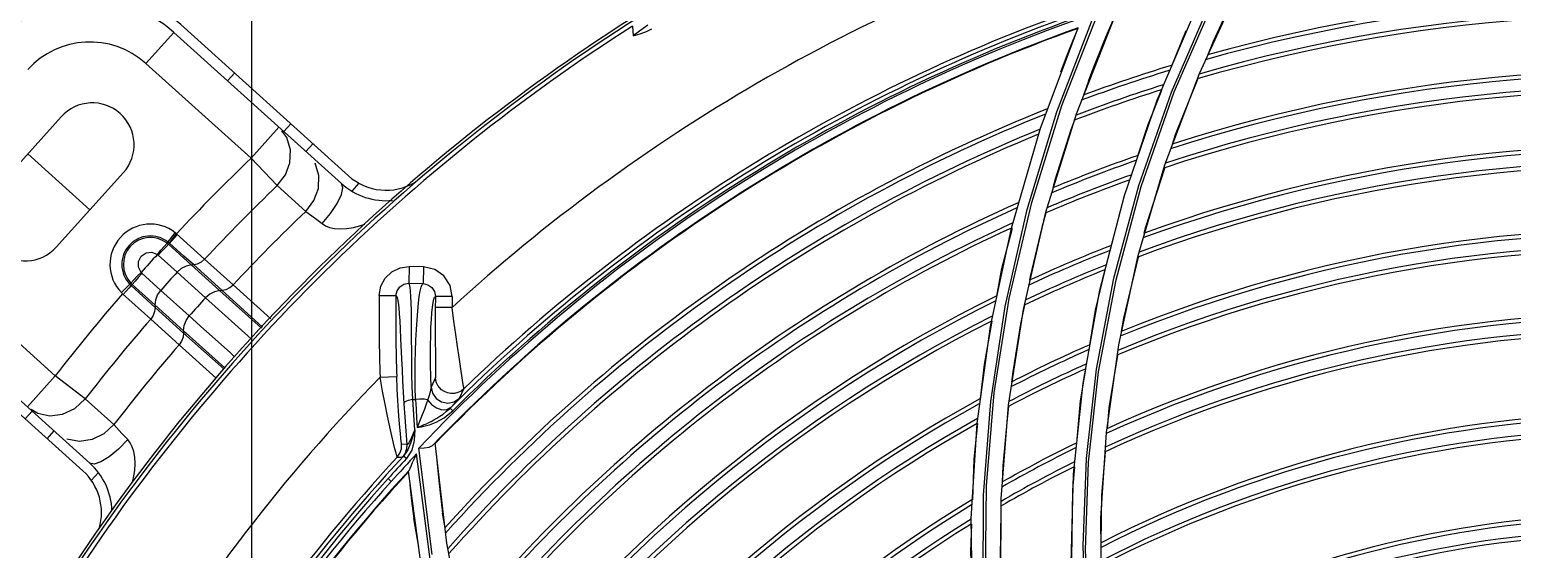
# Model space of a CAD drawing. Header units: metres. Extents: x -367 to 374, y -238 to 224.
# Drawn here: x 351.4604 to 351.6378, y 176.8413 to 176.9034 of the extents above; entities that cross this region are included whole.
import ezdxf
from ezdxf.enums import TextEntityAlignment as Align

# ---------------------------------------------------------------- set-up
doc = ezdxf.new("R2010")
doc.units = ezdxf.units.M
for name, color, linetype in [('ELE-ALIMENTADORES', 160, 'Continuous'), ('LA_BAU_BASES GERAIS_R00$0$ARQ-XREF-ATT', 8, 'Continuous'), ('LA_BAU_BASES GERAIS_R00$0$BASE', 253, 'Continuous'), ('LA_BAU_BASES GERAIS_R00$0$dutos', 31, 'Continuous')]:
    doc.layers.add(name, color=color, linetype=linetype)
doc.styles.add('LA_BAU_BASES GERAIS_R00$0$R60-125-RS', font='romans.shx', dxfattribs={"height": 0.19})
doc.styles.add('LA_BAU_BASES GERAIS_R00$0$R80-100-RS', font='romans.shx', dxfattribs={"height": 0.203})

# ---------------------------------------------------------------- blocks, each defined once
blk = doc.blocks.new('LA_BAU_BASES GERAIS_R00$0$A$C2E3D5B4E')
at = {"layer": 'LA_BAU_BASES GERAIS_R00$0$dutos', "color": 251}
for p, q in [((-15.26306938527796, -0.8957732504447335), (-15.26306938527796, -1.455469513867399)), ((-15.1496429505105, -1.051795015217692), (-15.14457045724157, -1.040824313767814)), ((-15.1529984205049, -1.054032714482389), (-15.14811285315409, -1.042790659452919)), ((-15.15266726348364, -1.05401988399052), (-15.14772358611162, -1.042674989194609)), ((-15.16669559323827, -1.056390769547477), (-15.1621521877446, -1.044610608505252)), ((-15.16611465890492, -1.055645460325366), (-15.16154155138656, -1.043949554594917)), ((-15.16435999441001, -1.056632411521321), (-15.15970461399138, -1.044804224641382)), ((-15.15470259746053, -1.055001133568737), (-15.14978560578265, -1.043518121392196)), ((-15.25148092149311, -1.064045306102969), (-15.27155783053604, -1.045967976004874)), ((-15.21747338765681, -1.046135355908234), (-15.21741187102589, -1.047298840021256)), ((-15.16864882947721, -1.058358391702029), (-15.16416535640474, -1.046348240958366)), ((-15.15294970483865, -1.050899570678382), (-15.15124084552872, -1.046680778383859)), ((-15.27239425084144, -1.046896914856632), (-15.2757399320476, -1.050612670273665)), ((-15.25231732650127, -1.064974258729023), (-15.27239425084144, -1.046896914856632)), ((-15.14864767239806, -1.049608971808709), (-15.14797886185715, -1.047960469468933)), ((-15.26313775474773, -1.061959721682513), (-15.2757399320476, -1.050612670273665)), ((-15.26594727347538, -1.052701799348768), (-15.26511085317406, -1.051772860495191)), ((-15.15376898423392, -1.062735473769578), (-15.1496429505105, -1.051795015217692)), ((-15.16293879567047, -1.052742423330244), (-15.16353864097937, -1.05441517231128)), ((-15.15250132400934, -1.059107556722381), (-15.14981963451373, -1.052497655791456)), ((-15.16972143519752, -1.067247688755458), (-15.16611465890492, -1.055645460325366)), ((-15.15861671960556, -1.066426043379295), (-15.15470259746053, -1.055001133568737)), ((-15.15691219528435, -1.065221211309733), (-15.1529984205049, -1.054032714482389)), ((-15.15662595714502, -1.065324435035734), (-15.15266726348364, -1.05401988399052)), ((-15.28585023984306, -1.056984214951342), (-15.29387987473729, -1.065902027953314)), ((-15.17026427619385, -1.068097493214452), (-15.16669559323827, -1.056390769547477)), ((-15.16802030298186, -1.068397146642099), (-15.16435999441001, -1.056632411521321)), ((-15.26313775475001, -1.061959721679784), (-15.25979207354385, -1.058243966260022)), ((-15.25886092924293, -1.059467684289928), (-15.25946865677588, -1.058668996610038)), ((-15.25837561703474, -1.057837294354329), (-15.2592120373356, -1.058766233208814)), ((-15.17213478552048, -1.070297299260062), (-15.16864882947721, -1.058358391702029)), ((-15.15287291404138, -1.060262290627804), (-15.15250132400934, -1.059107556722381)), ((-15.25657588545937, -1.061139835019901), (-15.25573946515806, -1.060210896166325)), ((-15.28243354645338, -1.06813448386464), (-15.28986505728972, -1.061443121452328)), ((-15.25999977277706, -1.065229012135831), (-15.26313775484186, -1.061959721797109)), ((-15.1569763440898, -1.073579154082552), (-15.15376898423392, -1.062735473769578)), ((-15.28644836390049, -1.072593390365626), (-15.27841872900626, -1.063675577363654)), ((-15.16690370483275, -1.064469334577268), (-15.16719272416958, -1.065508854381449)), ((-15.1560602013501, -1.070166939288981), (-15.15380328491938, -1.063153462892558)), ((-15.25999977565652, -1.065229009133589), (-15.25659197720415, -1.068306023092816)), ((-15.25023523681784, -1.06493356841446), (-15.25109015734279, -1.065883053847472)), ((-15.15988889149958, -1.076295215426114), (-15.15691219528435, -1.065221211309733)), ((-15.15962710640906, -1.076511305868451), (-15.15662595714502, -1.065324435035734)), ((-15.17289490184839, -1.079674099833653), (-15.17026427619385, -1.068097493214452)), ((-15.17240254199942, -1.078719000228091), (-15.16972143519752, -1.067247688755458)), ((-15.16156210419604, -1.077727363099882), (-15.15861671960556, -1.066426043379295)), ((-15.25659198284848, -1.068306018570809), (-15.25544068139743, -1.069168025306396)), ((-15.25544068139743, -1.069168025306396), (-15.25463242368824, -1.069770592308203)), ((-15.17071755726511, -1.080033422864005), (-15.16802030298186, -1.068397146642099)), ((-15.27319030842455, -1.072117362570395), (-15.27220386401723, -1.070862427078907)), ((-15.27290442093454, -1.072117928013256), (-15.27236420841609, -1.071398650542221)), ((-15.27236420841609, -1.071398650542221), (-15.27205493143811, -1.070982628793615)), ((-15.27205493144038, -1.070982628790887), (-15.27220213953888, -1.070863691622151)), ((-15.27205493144038, -1.070982628790887), (-15.26868858605758, -1.074017563457971)), ((-15.17465255346588, -1.082078803668708), (-15.17213478552048, -1.070297299260062)), ((-15.15623985273942, -1.070911671895999), (-15.1560602013501, -1.070166939288981)), ((-15.27339234975034, -1.072622214409137), (-15.2729042084884, -1.072117672757201)), ((-15.27303188504538, -1.07224926747557), (-15.27029584727916, -1.074709905789575)), ((-15.27424621518776, -1.073535337529108), (-15.27197493727499, -1.075568805401133)), ((-15.27029580744284, -1.07470956840433), (-15.27001831119378, -1.074682662832572)), ((-15.27029580744284, -1.07470956840433), (-15.26689237967548, -1.077773973725641)), ((-15.27001831119378, -1.074682662832572), (-15.26661458048875, -1.077747038818131)), ((-15.26868860301329, -1.074017620073107), (-15.26528474903444, -1.077082554682136)), ((-15.24421525616344, -1.07491022426774), (-15.2442600646441, -1.076909883738779)), ((-15.242490038695, -1.074949834497318), (-15.24421497752064, -1.074910230666035)), ((-15.2424899829125, -1.074949835776067), (-15.24253712804693, -1.076949468985447)), ((-15.15929890077314, -1.084267140646887), (-15.1569763440898, -1.073579154082552)), ((-15.15869287568921, -1.081080511592234), (-15.156934057341, -1.073789449830372)), ((-15.29915970048751, -1.076622958199266), (-15.28655752318991, -1.087970009607204)), ((-15.2775063040549, -1.076910763155581), (-15.27865317201167, -1.078021003952642)), ((-15.27394672163837, -1.07775869369442), (-15.27619952104351, -1.075718571985533)), ((-15.27197488345246, -1.075568874714634), (-15.26857156449705, -1.078633002127106)), ((-15.2442600646441, -1.076909883738779), (-15.24253712804693, -1.076949468985447)), ((-15.16990313769156, -1.076080583034752), (-15.16999866316746, -1.07655769139609)), ((-15.16170695293249, -1.08751479630854), (-15.15962710640906, -1.076511305868451)), ((-15.27514594779495, -1.081189189862641), (-15.27851631320482, -1.078158728040478)), ((-15.27735854781804, -1.077054513598057), (-15.27747582517577, -1.077194935399973)), ((-15.27462382238764, -1.079797260587554), (-15.27747582517577, -1.077194935399973)), ((-15.2746253749101, -1.079518396080573), (-15.27735854781804, -1.077054513598057)), ((-15.27054356427561, -1.080823130657052), (-15.27394676393351, -1.077758641175649)), ((-15.26857157591667, -1.078633015412095), (-15.26312283685184, -1.083556636898436)), ((-15.26689237967548, -1.077773973725641), (-15.26661458048875, -1.077747038818131)), ((-15.26187627725585, -1.082297139605259), (-15.26689234922105, -1.077773825602605)), ((-15.26661425226484, -1.077746881666542), (-15.26175878992717, -1.082178432907938)), ((-15.2607493029509, -1.081158468745059), (-15.26528477954162, -1.077082598242384)), ((-15.24779347141384, -1.078354006829329), (-15.24579405044778, -1.078385465716281)), ((-15.23907221072477, -1.078503805271509), (-15.24107167768443, -1.078472433333161)), ((-15.17419594734156, -1.090025516253888), (-15.17240254199942, -1.078719000228091)), ((-15.163577519927, -1.088846939082657), (-15.16156210419604, -1.077727363099882)), ((-15.28242857658643, -1.098415950132846), (-15.30250538168457, -1.080338713626304)), ((-15.27122236840069, -1.082582911386169), (-15.27462574168021, -1.079518445514339)), ((-15.27462574168021, -1.079518445514339), (-15.27462349079178, -1.079797562125066)), ((-15.27122011531083, -1.08286233573898), (-15.27462349079178, -1.079797562125066)), ((-15.23908802934284, -1.079811922139641), (-15.2410876676031, -1.079794952766576)), ((-15.17462332798004, -1.091065630134551), (-15.17289490184839, -1.079674099833653)), ((-15.17248854544823, -1.091484129537719), (-15.17071755726511, -1.080033422864005)), ((-15.28326499878949, -1.099344887275663), (-15.30334180199679, -1.081267652472604)), ((-15.27174189836296, -1.084254055070858), (-15.27514593764499, -1.081189135055581)), ((-15.26779114662259, -1.083291801926578), (-15.26913107872952, -1.082091170327374)), ((-15.17624593018536, -1.093682248956327), (-15.17465255346588, -1.082078803668708)), ((-15.15895406000072, -1.082682947272303), (-15.15869287568921, -1.081080511592234)), ((-15.27122236840069, -1.082582911386169), (-15.27122011531083, -1.08286233573898)), ((-15.27122026251891, -1.082862367341193), (-15.26637022587011, -1.087171047654635)), ((-15.26561457540674, -1.085245943697089), (-15.26779114662259, -1.083291801926578)), ((-15.27174191624545, -1.08425397505988), (-15.2673053637659, -1.088256367601105)), ((-15.26510453703577, -1.085702090671191), (-15.26561457540674, -1.085245943697089)), ((-15.16077514316657, -1.094752129765482), (-15.15929890077314, -1.084267140646887)), ((-15.17197476823731, -1.087522767839516), (-15.17212405323926, -1.088724347847972)), ((-15.28990320439834, -1.091685765022419), (-15.28655752319219, -1.087970009605385)), ((-15.28297813376366, -1.09074906741688), (-15.28655752318991, -1.087970009607204)), ((-15.24769361522885, -1.088150875025065), (-15.24569520825617, -1.088078106869659)), ((-15.24106459343648, -1.08818174327979), (-15.24160091632029, -1.089325989414363)), ((-15.16470479620375, -1.099736965372074), (-15.163577519927, -1.088846939082657)), ((-15.2795617432439, -1.093816548687471), (-15.28297813710333, -1.090749064925774)), ((-15.24378831810645, -1.090805337522113), (-15.24345281337037, -1.090819015790373)), ((-15.23868630089873, -1.091179968027689), (-15.23932473392961, -1.091831572087074)), ((-15.23884218340299, -1.091086404413261), (-15.23820538563768, -1.090667752318666)), ((-15.23820538563768, -1.090667752318666), (-15.23767714520545, -1.089543567237968)), ((-15.28932316819009, -1.092208031971211), (-15.29015958849141, -1.093136970824787)), ((-15.28943988990659, -1.091972000059002), (-15.28864859410669, -1.092460848780036)), ((-15.23932432400852, -1.091831164758048), (-15.23900527784281, -1.092152243175121)), ((-15.17337309474215, -1.102701190511368), (-15.17248854544823, -1.091484129537719)), ((-15.28752343661472, -1.095510572635874), (-15.28668701631159, -1.094581633782298)), ((-15.17695156030823, -1.105039043980184), (-15.17624593018536, -1.093682248956327)), ((-15.2444937785267, -1.09618631578968), (-15.24511979105728, -1.096172847439163)), ((-15.239692576165, -1.108013743116032), (-15.24110721241823, -1.096011984643781)), ((-15.16144498172434, -1.104993759379511), (-15.16077514316657, -1.094752129765482)), ((-15.24564542140888, -1.097692888382596), (-15.24502118778264, -1.097707241836986)), ((-15.24454865268808, -1.097882296858813), (-15.24488008686149, -1.097574093170522)), ((-15.24168826003915, -1.109963972649609), (-15.24331967553462, -1.097311278088171)), ((-15.241480286777, -1.10935572329771), (-15.24307690103842, -1.096651010520588)), ((-15.28139636660308, -1.099541509130802), (-15.28225128712847, -1.100490994565632)), ((-15.24261422483187, -1.11182290804453), (-15.2443124803649, -1.09940009205792)), ((-15.16498651273741, -1.11035728435462), (-15.16470479620375, -1.099736965372074)), ((-15.24673786195581, -1.10027502255133), (-15.24636476475553, -1.100610960778511)), ((-15.17339592041526, -1.103578290496159), (-15.17342767450327, -1.104222870954516)), ((-15.17341216035948, -1.113643473837044), (-15.17337309474215, -1.102701190511368)), ((-15.24307314642238, -1.108465875860645), (-15.24365403993761, -1.105048929851989)), ((-15.23991102748732, -1.106172312319984), (-15.24020683392155, -1.104419535469503)), ((-15.17681012469302, -1.116123726431113), (-15.17695156030823, -1.105039043980184)), ((-15.16134849587979, -1.114958976911737), (-15.16144498172434, -1.104993759379511)), ((-15.23750242366168, -1.119509305459076), (-15.239692576165, -1.108013743116032))]:
    blk.add_line(p, q, dxfattribs=at)
for points in [[(-15.14797876598777, -1.047960513519399), (-15.14654370737981, -1.044850044976272), (-15.14538280513489, -1.042449240168651), (-15.14461507179385, -1.040913993816218)], [(-15.21564510816961, -1.046039539996571), (-15.21621349175712, -1.046442578276299), (-15.21680467599572, -1.046863866982392), (-15.21741187102589, -1.047298840021256)], [(-15.21741187102589, -1.047298840021256), (-15.21658261292305, -1.047056135120954), (-15.21582111572798, -1.046787392734302), (-15.21515597265306, -1.046454315484596)], [(-15.16419843676249, -1.046428807851669), (-15.16479293566454, -1.047879814269152), (-15.16549702922021, -1.049648176244489), (-15.16627396067042, -1.051666595471659)], [(-15.1629387021585, -1.052742460907837), (-15.16227395205806, -1.05101630762573), (-15.16166141027634, -1.049472550569305), (-15.16111425701047, -1.048128709531454), (-15.16064149353997, -1.046992499622945), (-15.16024748181962, -1.046062232121301), (-15.15993143154446, -1.045326540172653)], [(-15.15700523295391, -1.061679388430719), (-15.15579659792866, -1.05792791441371), (-15.15412625368754, -1.053804207233668)], [(-15.16461044336256, -1.057404036810738), (-15.16502580657198, -1.058562332749432), (-15.16690370483275, -1.064469334577268)], [(-15.25999977565652, -1.065229009133589), (-15.25902453985782, -1.06393297074618), (-15.25849348467591, -1.062482178052676), (-15.25842353798907, -1.060942405158755), (-15.25886092924293, -1.059467684289928)], [(-15.25659197720415, -1.068306023092816), (-15.25561460883682, -1.067009990144186), (-15.25508188450112, -1.065558507013236), (-15.25501084573216, -1.064017485686861), (-15.25544795717769, -1.062541347583362)], [(-15.25463242081787, -1.069770594859335), (-15.25362698973686, -1.06855740074451), (-15.25282880475334, -1.067360266518051), (-15.25231591879992, -1.066297614159055), (-15.25213908631849, -1.065474595015701), (-15.25231745648443, -1.064974169021013)], [(-15.25463242368824, -1.069770592308203), (-15.25422868785881, -1.070020823751008), (-15.25372956844103, -1.070218279090739), (-15.25313737572196, -1.070349718131808), (-15.25245941660114, -1.070396380656064), (-15.25170726930628, -1.070354650157867), (-15.25088410911167, -1.07021950353618), (-15.24999343050058, -1.069988329086016), (-15.24953843500407, -1.069831246289766)], [(-15.16802268420133, -1.068493983003179), (-15.168508252013, -1.070240431403079), (-15.16990313769156, -1.076080583034752)], [(-15.27290442419144, -1.072117935843096), (-15.27261908641731, -1.071818023626008), (-15.27229075974492, -1.071465442839951), (-15.2719416263385, -1.071084010403581)], [(-15.17388765743044, -1.078464617085672), (-15.1732761390449, -1.075122667668154), (-15.17203281644561, -1.070323732428449)], [(-15.27629152886811, -1.075621967117229), (-15.27661423519703, -1.074990396516739), (-15.2766053297587, -1.07429069426388), (-15.2762755727872, -1.07367804726772), (-15.27570028199989, -1.073286688728047), (-15.27500515193697, -1.073205498071445), (-15.27434540137028, -1.07346057179501)], [(-15.27434515564755, -1.073460236491599), (-15.27394237683075, -1.072952812444498), (-15.27354843717239, -1.072494744726725), (-15.27319030832086, -1.072117362653159)], [(-15.27424505767522, -1.073536379955556), (-15.27380593080352, -1.0730609762374), (-15.27339234975034, -1.072622214409137)], [(-15.27319042062618, -1.072117515420075), (-15.27313596643944, -1.072161078527358), (-15.27308321739292, -1.072205122582716), (-15.27303231025007, -1.072249783123596)], [(-15.27307777052147, -1.071974195143127), (-15.27301895336586, -1.072021695672163), (-15.27296103887147, -1.072069454444943), (-15.27290439939952, -1.072117900928504)], [(-15.27001831121243, -1.074682247686439), (-15.2711645783279, -1.073663602159002), (-15.27198663805802, -1.072934745044847), (-15.2729042084884, -1.072117672757201)], [(-15.27434512103673, -1.073460262966989), (-15.27430939953501, -1.073483880283391), (-15.27427675343733, -1.073508854558611), (-15.27424621518776, -1.073535337529108)], [(-15.27029584000184, -1.074709577532929), (-15.27091009834521, -1.074849828723643), (-15.27148270824409, -1.075142873620905), (-15.27197488345246, -1.075568874714634)], [(-15.27001807443003, -1.074682634496355), (-15.26953381529029, -1.074574147442661), (-15.26908065195448, -1.074347499065595), (-15.26868860301329, -1.074017620073107)], [(-15.24779347002914, -1.078353899418005), (-15.24760359579204, -1.077271186600854), (-15.24708771548012, -1.07630141513954), (-15.24629660401251, -1.075539192527401), (-15.24530707322083, -1.075059335781305), (-15.24421497752064, -1.074910230666035)], [(-15.23907221383251, -1.078504019672152), (-15.23931936641111, -1.077156441932573), (-15.24004923332359, -1.076022994876155), (-15.24115330266932, -1.075249406603405), (-15.242490038695, -1.074949834497318)], [(-15.27629246441029, -1.075620136161604), (-15.27675172279214, -1.076076823885785), (-15.27716623889546, -1.076516494847681), (-15.27750630336004, -1.076910763868625)], [(-15.2773580618541, -1.077053998872259), (-15.27740892688826, -1.07700682382773), (-15.27745815066783, -1.076958866103894), (-15.27750595372981, -1.07691042315281)], [(-15.27619682244949, -1.075720918251761), (-15.27662726723111, -1.076204190828037), (-15.27702328640135, -1.076658826691244), (-15.2773580618541, -1.077053998872259)], [(-15.27619952104351, -1.075718571985533), (-15.27623328066829, -1.075687063302837), (-15.27626339730341, -1.075655151769467), (-15.27629125763133, -1.075621663712525)], [(-15.24579400746279, -1.078385553149644), (-15.24566920342068, -1.07780974525275), (-15.24533447868998, -1.077328698789358), (-15.24484079590184, -1.077012558302783), (-15.24426006099611, -1.076909724862787)], [(-15.243792571222, -1.090803254277205), (-15.2438438145814, -1.089252700626901), (-15.24387828609406, -1.08777193389659), (-15.24389965134651, -1.086342475911522), (-15.2439125138394, -1.084958745915799), (-15.24392073051376, -1.083629851117337), (-15.24392833366483, -1.082375861117441), (-15.2439384559234, -1.08121834207185), (-15.24395367088482, -1.080174657216673), (-15.24397601488545, -1.079257840200341), (-15.24400724472116, -1.07847701673353), (-15.24404919969857, -1.07783925071152), (-15.24410386615864, -1.077354809791984), (-15.24417339293814, -1.077038399795754), (-15.24426006100293, -1.076909725279336)], [(-15.24345701125321, -1.090816998235539), (-15.24348923477964, -1.089260823098527), (-15.24349742836648, -1.087794567120625), (-15.24348519702198, -1.086386150340047), (-15.243454982392, -1.085021779472015), (-15.24340876048745, -1.08370113526297), (-15.24334825007827, -1.082439227224029), (-15.24327575964571, -1.081264648633521), (-15.24319347151459, -1.080205214339628), (-15.24310286086029, -1.079275755555216), (-15.24300477292763, -1.078485738467577), (-15.24289948391515, -1.077844308035026), (-15.24278685522359, -1.077362987137974), (-15.24266635585673, -1.077057597871033), (-15.24253712408427, -1.076949296327882)], [(-15.24253712408427, -1.076949296327882), (-15.24196680929208, -1.077076382244456), (-15.24149049338666, -1.077409202593742), (-15.24117639122551, -1.077897951920647), (-15.24107167664715, -1.078472428006251)], [(-15.13696014665265, -1.185249433275828), (-15.13928086999977, -1.182517926168373), (-15.14168169786262, -1.179260360440537), (-15.14421460459062, -1.175536930631722), (-15.14685812051721, -1.17127455549479), (-15.14959680543825, -1.166364042815701), (-15.15238528210057, -1.16069981955178), (-15.15516339035366, -1.154137816358968), (-15.1578365250075, -1.146505440214867), (-15.16023244625512, -1.13771962562231), (-15.162063284346, -1.128238526689245), (-15.16318771389342, -1.118436246175122), (-15.16357331888639, -1.108304541218502), (-15.16317927556838, -1.097881633153236), (-15.16196490665743, -1.087198963369417), (-15.15988889149958, -1.076295215426114)], [(-15.16276411514036, -1.08432140571648), (-15.16207273662303, -1.080136360253789), (-15.16090860225995, -1.075336772583512)], [(-15.27851544258965, -1.07815769092548), (-15.27854091719746, -1.078133410190901), (-15.27859671181704, -1.078078281788009), (-15.27865395042545, -1.078019830901837)], [(-15.27747569582243, -1.077194775814576), (-15.27775113509506, -1.077504030906027), (-15.27807494859599, -1.077861265199033), (-15.27842549518709, -1.078242604620471)], [(-15.27747567456572, -1.077194795837102), (-15.27752973766428, -1.077143461991625), (-15.27758317985626, -1.077090768182359), (-15.27763653020384, -1.0770372659278)], [(-15.27462573543107, -1.079518417074439), (-15.27455036766287, -1.078892936225827), (-15.27431880910035, -1.078292784089797), (-15.27394676393351, -1.077758641175649)], [(-15.26689235156255, -1.077773964258711), (-15.26750655213664, -1.077914220689024), (-15.26807923931119, -1.078207194729373), (-15.26857156449705, -1.078633002127106)], [(-15.26661424353824, -1.077747023258496), (-15.2661296223273, -1.077638873824696), (-15.26567657554324, -1.077412448543953), (-15.26528474903444, -1.077082554682136)], [(-15.24579357058064, -1.078385473499736), (-15.24569419555974, -1.078499360193462), (-15.2456073626804, -1.078784332818657), (-15.2455314003314, -1.079228726021654), (-15.24546438268908, -1.079822084112209), (-15.24540421558549, -1.080555186954996), (-15.24534871385049, -1.081419695379452), (-15.24529567320269, -1.082406626737509), (-15.24524301263091, -1.083503389743498)], [(-15.24160070466132, -1.089325984821414), (-15.24163826458243, -1.088033222746787), (-15.24166140225043, -1.086757565715459), (-15.24166949914434, -1.085510106344998), (-15.2416622509345, -1.084310971800448), (-15.24164004128761, -1.083184796391549), (-15.24160400810069, -1.082153655830268), (-15.24155567632624, -1.081232204711966), (-15.24149643584315, -1.080429057114713), (-15.24142756071205, -1.079752013881887), (-15.24135004135132, -1.079208500444736), (-15.24126463152606, -1.078807272754318), (-15.24117177855715, -1.078558249183232), (-15.24107158977768, -1.078472434731964)], [(-15.27462349112739, -1.079797233196302), (-15.27468052198901, -1.080290671642331), (-15.27485857736519, -1.080765017601777), (-15.27514593764499, -1.081189135055581)], [(-15.24108775827244, -1.079794951991687), (-15.24109608405251, -1.081292879830187), (-15.24109584000689, -1.082707358435698), (-15.24108923628773, -1.08399137344685), (-15.24107922444364, -1.085107189212692), (-15.24106002440658, -1.086783102454035)], [(-15.23807170847522, -1.086868463003782), (-15.23824218114305, -1.085759235010926), (-15.23843653836866, -1.084468380275837), (-15.23864783823137, -1.083019487591343), (-15.23886801756544, -1.081452005266954), (-15.23908802950609, -1.079811922633496)], [(-15.17059248066153, -1.079523552475337), (-15.17104345505732, -1.081775974170966), (-15.17197476823731, -1.087522767839516)], [(-15.27122237514459, -1.082582944053399), (-15.27114712537605, -1.081957752927053), (-15.27091570077846, -1.081357584837576), (-15.27054356427561, -1.080823130657052)], [(-15.26913107872952, -1.082091170327374), (-15.26969761445389, -1.081579506332389), (-15.27054355648988, -1.0808231217149)], [(-15.17582873570746, -1.090741857762339), (-15.17538411472196, -1.086642759692666), (-15.17443570210571, -1.081459682515458)], [(-15.27122010948278, -1.082862094902055), (-15.27127695099762, -1.08335563119698), (-15.27145476182659, -1.083829887007312), (-15.27174189836296, -1.084254055070858)], [(-15.27122251259834, -1.082582959164654), (-15.27090615390398, -1.082865769325224), (-15.26626061346496, -1.08704383162393)], [(-15.24524301263091, -1.083503389743498), (-15.24513189219306, -1.085949433132271), (-15.24507049199838, -1.087258939221726), (-15.24500395461837, -1.088598144807008), (-15.24493164893011, -1.089951692824513), (-15.24485283949571, -1.091314044181388)], [(-15.16065617033382, -1.094310846434098), (-15.16043953026519, -1.09179670504426), (-15.15941731161911, -1.085525119972488)], [(-15.24106002440658, -1.086783102454035), (-15.24105458108397, -1.087359490023744), (-15.24105329507211, -1.08777556978356), (-15.24105653043807, -1.08804455159742), (-15.24106423427475, -1.088181734884245)], [(-15.23767695444894, -1.089543770879288), (-15.23769315678601, -1.089375819051099), (-15.23774010941361, -1.089032085719452), (-15.23781839033563, -1.088503814782314), (-15.23807170847522, -1.086868463003782)], [(-15.16431708662412, -1.096047063018602), (-15.1638655803099, -1.090988783550245), (-15.16323659171985, -1.0871813961773)], [(-15.13672467687047, -1.185061275513078), (-15.13846116720788, -1.183081563212625), (-15.14024883935645, -1.180721638905823), (-15.14216853632888, -1.178044233355365), (-15.14419472017789, -1.175015929751396), (-15.14632722312126, -1.171580916897881), (-15.1485545238379, -1.167674663162586), (-15.15085518618389, -1.163224008049554), (-15.15319792780701, -1.158138962275814), (-15.15553906357081, -1.152302139181018), (-15.15781033945495, -1.145573272255831), (-15.15990519724983, -1.137799687093036), (-15.16166246137618, -1.128856953917136), (-15.16284003574583, -1.119025540846167), (-15.16327196152133, -1.108801380762714), (-15.1629079438294, -1.098292221816962), (-15.16170695293249, -1.08751479630854)], [(-15.24564540724305, -1.09769290146204), (-15.2456943238617, -1.097549431682353), (-15.24578242825646, -1.097228586397875), (-15.24591151155573, -1.096726107601796), (-15.24607853764246, -1.096036568718489), (-15.24628322790977, -1.09515624147997), (-15.2465234846577, -1.094079919430158), (-15.24679408813972, -1.092811901324865), (-15.24708750027639, -1.091373121883123), (-15.24739118506568, -1.089802990773649), (-15.24769361521021, -1.088150874561222)], [(-15.24512014529228, -1.096172876134631), (-15.24514198769339, -1.096062491946839), (-15.2451746303891, -1.09581804180533), (-15.24521815092567, -1.095428382625585), (-15.24527199293016, -1.094883614360413), (-15.24533512492644, -1.094174554041899), (-15.24540657195075, -1.093282625869222), (-15.24548342545813, -1.092202689986777), (-15.24556089284761, -1.090949890702802), (-15.24563323368011, -1.089559342987457), (-15.24569513283404, -1.088078104105705)], [(-15.24160063625413, -1.089325978343993), (-15.24164714235576, -1.089708030720146), (-15.24178289631845, -1.09021680349241), (-15.24239663279923, -1.091954569251982)], [(-15.24160091632029, -1.089325989414363), (-15.24142172156053, -1.090067951091157), (-15.24097865068961, -1.090687691786741), (-15.24033679201239, -1.091096609681415), (-15.23958880386817, -1.091236330352046), (-15.23884218340299, -1.091086404413261)], [(-15.23767714520545, -1.089543567237968), (-15.23800889100858, -1.089801918562159), (-15.23838730690704, -1.089984957715103), (-15.23879679322226, -1.090085010378687), (-15.23921534534611, -1.090097280816451), (-15.2396238290944, -1.090023276547697), (-15.24000562646961, -1.089868084868328), (-15.240336629392, -1.089647097708337), (-15.24059535455717, -1.089391665553819), (-15.24078757425059, -1.089120884336523), (-15.24092645094515, -1.088837752745064), (-15.24102106739156, -1.08853357025481), (-15.24106459343648, -1.08818174327979)], [(-15.28864859410669, -1.092460848780036), (-15.28722604319955, -1.092760583503775), (-15.2857002100468, -1.092578582780959), (-15.28422257221064, -1.091893288553081), (-15.28297813710333, -1.090749064925774)], [(-15.24379249668027, -1.090803311745447), (-15.24433743448253, -1.090928235850413), (-15.24471551035322, -1.091107958756481), (-15.24485333908297, -1.091314211013639)], [(-15.24352980487174, -1.094441476576947), (-15.2436240295583, -1.093230629904326), (-15.24371020951548, -1.092018566704326), (-15.24378831810645, -1.090805337522113)], [(-15.24200890215116, -1.090856087435611), (-15.24243670263468, -1.090788932224029), (-15.24293848289426, -1.090774623327604), (-15.24345701125321, -1.090816998235539)], [(-15.24345281337037, -1.090819015790373), (-15.24339439134883, -1.091932668306697), (-15.24332892803432, -1.093045419126327), (-15.24325644329429, -1.094157226659888)], [(-15.24200877230351, -1.090856063218496), (-15.24152660666687, -1.091414040267125), (-15.24092777197029, -1.091823274884234), (-15.24029305901422, -1.092030117151523), (-15.23970727961614, -1.092006928873786), (-15.23924955280063, -1.091755242545048)], [(-15.23820462619869, -1.090667392491639), (-15.23833827423641, -1.090818525720067), (-15.23868630089873, -1.091179968027689)], [(-15.14557757057946, -1.193611505848537), (-15.14853882366879, -1.190181529955851), (-15.15156338403904, -1.186092111126243), (-15.15474583261039, -1.181378685712559), (-15.15805620251376, -1.175925109985371), (-15.16145559426695, -1.169584600748465), (-15.1648711922553, -1.162188375982339), (-15.16819156898146, -1.153523666787521), (-15.17107484673807, -1.143981181890638), (-15.17328472511372, -1.134049412058346), (-15.17478152435842, -1.123764995285171), (-15.17552898333497, -1.113150332687553), (-15.1754889654635, -1.102239485792495), (-15.17462332798004, -1.091065630134551)], [(-15.14538084239757, -1.193382409668345), (-15.14916176717543, -1.188862989167944), (-15.15302924317939, -1.183441326377476), (-15.15703789197323, -1.177078809747115), (-15.16107971548763, -1.169662802503524), (-15.1649399723492, -1.161249634382045), (-15.16833513700476, -1.152162824238701), (-15.17111108443123, -1.142637977660968), (-15.1732133909104, -1.132747448220186), (-15.17460844329662, -1.122514346707874), (-15.17526151120546, -1.111966491532883), (-15.17513669594155, -1.1011240443774), (-15.17419594734156, -1.090025516253888)], [(-15.24485283949571, -1.091314044181388), (-15.244747264333, -1.092945254872291), (-15.24462770918853, -1.094568551354939), (-15.24449436770237, -1.096183814203584)], [(-15.24239663279923, -1.091954569251982), (-15.24281157926816, -1.093046102241431), (-15.24326099038672, -1.094154778217387)], [(-15.24326097510311, -1.094154793289533), (-15.24307244614238, -1.094085762114162), (-15.24286893692579, -1.094008964701686), (-15.24264926996011, -1.093921410834525), (-15.24241214775702, -1.093821688053765), (-15.24215630110257, -1.093707921013163), (-15.24188040591343, -1.093577696934233), (-15.24158313765383, -1.093428076161842), (-15.24126336290874, -1.093255539580866), (-15.2409204196133, -1.093055748004815), (-15.24055415207931, -1.092822995838731), (-15.24016385633695, -1.092548981420521), (-15.23975176383556, -1.092222975486663), (-15.23932429824572, -1.091831190706841)], [(-15.24325644329429, -1.094157226659888), (-15.24300978597648, -1.094123968508654), (-15.24273963809856, -1.094079822426181), (-15.24244531599334, -1.094018152011529), (-15.24212392388199, -1.093935412218968), (-15.24177302959652, -1.093826977049218), (-15.24139084212629, -1.093687011829104), (-15.2409764141762, -1.093508351359276), (-15.24052830914434, -1.093280927824424), (-15.24004642746786, -1.092991323717513), (-15.23953481453145, -1.092622179595026), (-15.23900080360363, -1.092154682793705)], [(-15.17248740493051, -1.091648929154587), (-15.17266997484694, -1.093118416089681), (-15.17315798377012, -1.098748382789097), (-15.17325451741181, -1.100707932088596)], [(-15.2795617432439, -1.093816548687471), (-15.28074851044857, -1.094924027658351), (-15.28213632640336, -1.095605555164809), (-15.28366146991812, -1.095837304569329), (-15.28517523676237, -1.095556901877615)], [(-15.27790039213323, -1.095612289279131), (-15.27858384222418, -1.094871779606081), (-15.27956177227452, -1.093816554131706)], [(-15.24353432937096, -1.094439031676927), (-15.24377241541151, -1.095192637591651), (-15.2440653760591, -1.096050699492196), (-15.24438955766436, -1.096849649666808), (-15.24488000870679, -1.097574010652977)], [(-15.24352980487174, -1.094441476576947), (-15.24362908320472, -1.095728259861687), (-15.24390973509617, -1.096885320136323), (-15.24454423922907, -1.097884864761625)], [(-15.24353434828663, -1.094439077852883), (-15.24367783821936, -1.094778898986704), (-15.24381270833965, -1.095088130875126), (-15.24393949784826, -1.095367948039609), (-15.24405742424597, -1.095616131735085), (-15.24416586917459, -1.095830452553571), (-15.24426360354573, -1.096006912321798), (-15.2443462058045, -1.096136088486389), (-15.24440940904833, -1.096212141830335), (-15.24445334677375, -1.096239530357423), (-15.24448049808643, -1.096227033699222), (-15.24449383550973, -1.096183770847972)], [(-15.17678066274902, -1.102824642201711), (-15.1766114940865, -1.097958348802138), (-15.17614881748659, -1.093692790473767)], [(-15.27790034500595, -1.095612329577932), (-15.27900189646334, -1.09673915641423), (-15.28010910097237, -1.09765813259645), (-15.28111233315167, -1.098279263216398), (-15.28191232535028, -1.098541100799309), (-15.28242859063494, -1.098415959786223)], [(-15.27730655516052, -1.100667892077297), (-15.27719910290625, -1.100204210890922), (-15.27706230963622, -1.099294151477523), (-15.27701354879082, -1.098461637034859), (-15.27705041646368, -1.097708897353812), (-15.27716836842819, -1.097039873628717), (-15.27735957232289, -1.096463976001985), (-15.27760959054831, -1.095988803272746), (-15.27790039213323, -1.095612289279131)], [(-15.24564542140888, -1.097692888382596), (-15.24533224817969, -1.097244487000069), (-15.24515173847794, -1.096725058712479), (-15.24511979105728, -1.096172847439163)], [(-15.2444937785267, -1.09618631578968), (-15.24452464748947, -1.096731422739765), (-15.24470369703749, -1.097251704499911), (-15.24502118778264, -1.097707241836986)], [(-15.24308149031549, -1.096648412611728), (-15.24240803598923, -1.096587134667686), (-15.2418056328288, -1.096512889971279), (-15.24142680507975, -1.096329595118448)], [(-15.24110720979161, -1.096011983757933), (-15.24114334853994, -1.096044684975539), (-15.2412492653034, -1.096149791327377), (-15.24142680507975, -1.096329595118448)], [(-15.24488000192605, -1.097574001829969), (-15.24495369815304, -1.097647384391792), (-15.24500079750351, -1.097691898288474), (-15.2450211752107, -1.097707253553097)], [(-15.24403145276301, -1.098890019604994), (-15.24388702883834, -1.09854307030372), (-15.24380072953545, -1.098339160414696), (-15.24370329196336, -1.098114538842026), (-15.24359299471644, -1.097868502506287), (-15.24346758950651, -1.097600108468839), (-15.24332423742317, -1.097308658096779)], [(-15.24105141142036, -1.096673701011866), (-15.24096361034753, -1.097658980367385), (-15.24084207680653, -1.098928989148305), (-15.24067964933329, -1.100490587576758), (-15.24046965816297, -1.102331119313646), (-15.24020683969229, -1.104419536629109)], [(-15.16139873122393, -1.107988188171191), (-15.16134211005055, -1.102271282513072), (-15.16089687106614, -1.097104215497609)], [(-15.24423033773337, -1.099304129115524), (-15.24427694003771, -1.099356894690288), (-15.24430386213498, -1.09938839556952), (-15.24431248018573, -1.099400092062467)], [(-15.24423033773337, -1.099304129115524), (-15.24419121941082, -1.099245154247626), (-15.24414448474681, -1.099151534620148), (-15.24409164285089, -1.099032491501646), (-15.24403145276301, -1.098890019604994)], [(-15.16492790425355, -1.109829188812625), (-15.16481362161812, -1.101609804222505), (-15.16456809343708, -1.098859122509282)], [(-15.2441407479746, -1.101037294308014), (-15.2439244730017, -1.102917039498323), (-15.24365405534081, -1.105048933329897)], [(-15.17342767450327, -1.104222870954516), (-15.17349307302402, -1.109715134095211), (-15.17336430438354, -1.11476356699194)], [(-15.17668672534865, -1.116987496002082), (-15.17699627473894, -1.109026920945041), (-15.17688127939846, -1.105718973403498)]]:
    blk.add_lwpolyline(points, dxfattribs=at)
for centre, radius, start, end in [((-15.09664577555668, -1.235418544163338), 0.2109578544962958, 107.8011681373696, 132.470975899122), ((-15.28243129445946, -1.058044181110461), 0.01625013684255762, 48.00000001673805, 137.9999999993071), ((-15.28243129445946, -1.058044181110461), 0.01500012631585319, 48.00000001673805, 137.9999999993071), ((-15.09664577555668, -1.235418544163338), 0.1924912065672816, 79.43765498021075, 105.767399412214), ((-15.09664577555668, -1.235418544163338), 0.1929833281575634, 79.31429247294473, 105.6482584421921), ((-15.09664577555668, -1.235418544163338), 0.2250604704626671, 121.8920667803313, 146.7142208728027), ((-15.09664577555668, -1.235418544163338), 0.201740049411074, 108.9478962914321, 136.5392282537992), ((-15.09664577555668, -1.235418544163338), 0.2024215989290384, 109.3074619869643, 134.8182627584903), ((-15.09664577555668, -1.235418544163338), 0.2019651004734408, 109.30773281244, 134.8176866268155), ((-15.09664577555668, -1.235418544163338), 0.202902052479663, 109.4798550272962, 134.0328148882808), ((-15.09664577555668, -1.235418544163338), 0.1905591239651123, 79.92118836775914, 106.2340361240957), ((-15.09664577555668, -1.235418544163338), 0.1910511322840403, 79.79818783331565, 106.1153872181734), ((-15.09664577555668, -1.235418544163338), 0.2254009994116793, 122.5186267401654, 146.7234435800153), ((-15.09664577555668, -1.235418544163338), 0.2245605424042466, 122.551843557506, 146.7142246018125), ((-15.09664577555668, -1.235418544163338), 0.2007667359294499, 109.6459718368457, 136.1487248006499), ((-15.09664577555668, -1.235418544163338), 0.2007016901189957, 109.660495041709, 136.0339893943733), ((-15.28243129445946, -1.058044181110461), 0.01000008421133546, 48.00000001673805, 137.9999999993071), ((-15.09664577555668, -1.235418544163338), 0.1924912065672816, 107.1135534070287, 110.4123839001576), ((-15.09664577555668, -1.235418544163338), 0.1929833281575634, 106.9928909175658, 110.287859947416), ((-15.09664577555668, -1.235418544163338), 0.1834911307777697, 81.67767032009576, 107.9241647718039), ((-15.09664577555668, -1.235418544163338), 0.1839832523680515, 81.55605349046746, 107.8074090629055), ((-15.09664577555668, -1.235418544163338), 0.1905591239651123, 107.586282130725, 110.9005630010394), ((-15.09664577555668, -1.235418544163338), 0.1910511322840403, 107.4660643268171, 110.7763667650741), ((-15.09664577555668, -1.235418544163338), 0.1815590481756004, 82.15427264082341, 108.3813023176078), ((-15.09664577555668, -1.235418544163338), 0.1820510564945284, 82.03304894094065, 108.26509311096), ((-15.28213448442375, -1.060329896157498), 0.005000042104517723, 317.9999999993071, 137.9999999993071), ((-15.09664577555668, -1.235418544163338), 0.1929833281575634, 111.657344192166, 137.9575897570481), ((-15.09664577555668, -1.235418544163338), 0.1924912065672816, 111.7835299709777, 138.0793633016058), ((-15.09664577555668, -1.235418544163338), 0.1910511322840403, 112.1524465752268, 138.4351737296823), ((-15.09664577555668, -1.235418544163338), 0.1905591239651123, 112.2783531507014, 138.5565356775491), ((-15.09664577555668, -1.235418544163338), 0.1744910549859578, 83.88432275988976, 110.0347513884399), ((-15.09664577555668, -1.235418544163338), 0.1749831765762396, 83.76460331586917, 109.9206516789534), ((-15.09664577555668, -1.235418544163338), 0.2404319908673494, 133.8259629095159, 136.8493780255793), ((-15.09664577555668, -1.235418544163338), 0.1834911307777697, 109.3003466566359, 112.6752594705315), ((-15.09664577555668, -1.235418544163338), 0.1839832523680515, 109.1818371812454, 112.552308084389), ((-15.09664577555668, -1.235418544163338), 0.1730509807050165, 84.23409493771358, 110.3678139879989), ((-15.24696435579972, -1.059028942706107), 0.006750056843283944, 228.000000016738, 300.8223990179426), ((-15.09664577555668, -1.235418544163338), 0.1815590481756004, 109.764506145315, 113.1572021949303), ((-15.09664577555668, -1.235418544163338), 0.1820510564945284, 109.6464878993933, 113.0346032524853), ((-15.09664577555668, -1.235418544163338), 0.1725589723837885, 84.35338473353667, 110.4813038051506), ((-15.29016411931752, -1.06924770915947), 0.005000042104517723, 137.9999999993071, 317.9999999993071), ((-15.09664577555668, -1.235418544163338), 0.2359004137707002, 133.8259629095159, 136.8279694490813), ((-15.24696435579972, -1.059028942706107), 0.00800006736998838, 228.000000016738, 275.5511643560537), ((-15.09664577555668, -1.235418544163338), 0.1839832523680515, 113.9542555301161, 140.1682690309284), ((-15.09664577555668, -1.235418544163338), 0.1834911307777697, 114.0791152413695, 140.2880570873642), ((-15.27518782338757, -1.074658562216143), 0.004828525188964749, 51.80545357898581, 224.1200936728916), ((-15.09664577555668, -1.235418544163338), 0.231320957623959, 133.7447692334279, 136.8048064273601), ((-15.09664577555668, -1.235418544163338), 0.1820510564945284, 114.4441286047893, 140.6379995099215), ((-15.27518782338757, -1.074658562216143), 0.003414311605897734, 51.8308129793534, 224.1692086779456), ((-15.27518782338757, -1.074658562216143), 0.003232299750266319, 51.8308129793534, 224.1692086779456), ((-15.09664577555668, -1.235418544163338), 0.1815590481756004, 114.5686938711428, 140.7573370959718), ((-15.09664577555668, -1.235418544163338), 0.1644909707746223, 86.29334386396496, 112.3190841519919), ((-15.09664577555668, -1.235418544163338), 0.1649830923649041, 86.17594171671195, 112.2083135985167), ((-15.09664577555668, -1.235418544163338), 0.1744910549859578, 111.4456189804695, 114.9082337462714), ((-15.09664577555668, -1.235418544163338), 0.1749831765762396, 111.3294887469401, 114.7869760157883), ((-15.09664577555668, -1.235418544163338), 0.162558888172453, 86.7531926675004, 112.7523515337678), ((-15.09664577555668, -1.235418544163338), 0.163050896493681, 86.63626642963412, 112.6422775329923), ((-15.09664577555668, -1.235418544163338), 0.2404319908673494, 137.6535115943682, 138.3466079787091), ((-15.09664577555668, -1.235418544163338), 0.1730509807050165, 111.7847196489015, 115.2625791963744), ((-15.09664577555668, -1.235418544163338), 0.237259886899695, 137.6441874175651, 138.3558098645305), ((-15.09664577555668, -1.235418544163338), 0.1725589723837885, 111.9003055530089, 115.3834563961448), ((-15.09664577555668, -1.235418544163338), 0.2404319908673494, 139.1503612414515, 142.1740370731129), ((-15.09664577555668, -1.235418544163338), 0.2326804307529537, 137.6371497389291, 138.3628502504097), ((-15.0598783262335, -1.081336385536531), 0.1879388684838031, 179.0907091566623, 182.0779472697826), ((-15.05987834291318, -1.081336385223665), 0.1859391251147589, 179.0906576650318, 182.077867592889), ((-15.05725740470143, -1.081356200030939), 0.1838369039135435, 179.1011900322256, 179.5134058608828), ((-15.05725671339815, -1.081356210955789), 0.1818378852737023, 179.1012586180101, 179.5134002327253), ((-15.09664577555668, -1.235418544163338), 0.1749831765762396, 116.226260581128, 142.3409948222628), ((-15.09664577555668, -1.235418544163338), 0.1744910549859578, 116.3497170028933, 142.4586035035185), ((-15.09664577555668, -1.235418544163338), 0.1549830081535687, 88.53772575456188, 114.4237626062582), ((-15.09664577555668, -1.235418544163338), 0.2359004137707002, 139.1720277467494, 142.1740370731129), ((-15.09664577555668, -1.235418544163338), 0.1730509807050165, 116.7105988062622, 142.8020999980658), ((-15.09664577555668, -1.235418544163338), 0.1725589723837885, 116.8337438482328, 142.9192116633491), ((-15.09664577555668, -1.235418544163338), 0.1544908865632869, 88.65254875909866, 114.5307135806456), ((-15.09664577555668, -1.235418544163338), 0.1525588039611176, 89.10212834032525, 114.9487191799604), ((-15.09664577555668, -1.235418544163338), 0.1530508122823456, 88.98783903190126, 114.842571584823), ((-15.09664577555668, -1.235418544163338), 0.231320957623959, 139.1951936190139, 142.255230833187), ((-15.09664577555668, -1.235418544163338), 0.1644909707746223, 113.7750381985865, 117.3513363081598), ((-15.09664577555668, -1.235418544163338), 0.1649830923649041, 113.6618680341528, 117.232123398175), ((-15.09664577555668, -1.235418544163338), 0.162558888172453, 114.217923560059, 117.8184398417408), ((-15.09664577555668, -1.235418544163338), 0.163050896493681, 114.1053699736546, 117.6996442578776), ((-15.09664577555668, -1.235418544163338), 0.2109578544962958, 135.725997127534, 162.4709759195908), ((-15.09664577555668, -1.235418544163338), 0.1649830923649041, 118.7196917100297, 144.7059103763566), ((-15.09664577555668, -1.235418544163338), 0.1644909707746223, 118.8414886476935, 144.8208247903123), ((-15.09664577555668, -1.235418544163338), 0.1429829071008861, 91.29811849112919, 116.9712087908587), ((-15.09664577555668, -1.235418544163338), 0.163050896493681, 119.1974783235908, 145.1563467183268), ((-15.09664577555668, -1.235418544163338), 0.162558888172453, 119.3189401126494, 145.2707030564), ((-15.09664577555668, -1.235418544163338), 0.1424907855106043, 91.40941721829702, 117.0727572458737), ((-15.09664577555668, -1.235418544163338), 0.141050711227363, 91.73426644755251, 117.3685594462161), ((-15.09664577555668, -1.235418544163338), 0.1549830081535687, 115.9303066131809, 119.633796254391), ((-15.09664577555668, -1.235418544163338), 0.140558702908435, 91.84494494862473, 117.469136634345), ((-15.09664577555668, -1.235418544163338), 0.2024215989428385, 137.0799290215008, 164.8181183905539), ((-15.09664577555668, -1.235418544163338), 0.202902052479663, 137.2517003858382, 164.0328148589702), ((-15.09664577555668, -1.235418544163338), 0.2019641870299487, 137.0796451642886, 137.9997757126916), ((-15.09664577555668, -1.235418544163338), 0.2014619614982811, 136.7230212526582, 137.9997757126916), ((-15.09664577555668, -1.235418544163338), 0.1530508122823456, 116.360464921454, 120.0924238728081), ((-15.09664577555668, -1.235418544163338), 0.1544908865632869, 116.0401106694992, 119.7507609787072), ((-15.09664577555668, -1.235418544163338), 0.2007693626458697, 137.315247258122, 165.9920753612059), ((-15.09664577555668, -1.235418544163338), 0.2007016901189957, 137.3592197643565, 165.9040337811339), ((-15.28778166651227, -1.104361158807194), 0.006750056843283944, 343.8759679318919, 48.00000001673805), ((-15.28778166651227, -1.104361158807194), 0.00800006736998838, 1.704422965102073, 48.00000001673805), ((-15.09664577555668, -1.235418544163338), 0.1525588039611176, 116.4695654357202, 120.2089270556603), ((-15.09664577555668, -1.235418544163338), 0.2014652916986249, 137.9999999993071, 165.9920379826073), ((-15.09664577555668, -1.235418544163338), 0.2019674276882384, 137.9999999993071, 164.8181487354978), ((-15.09664577555668, -1.235418544163338), 0.1549830081535687, 121.1782564071251, 147.0128453315101), ((-15.09664577555668, -1.235418544163338), 0.1544908865632869, 121.2982737217528, 147.1247207383937), ((-15.09664577555668, -1.235418544163338), 0.1530508122823456, 121.6490211163394, 147.4512395110037), ((-15.09664577555668, -1.235418544163338), 0.1309828060482036, 93.96583856502903, 119.3737315523253), ((-15.09664577555668, -1.235418544163338), 0.1304906844579218, 94.07300827726135, 119.4686900147351), ((-15.09664577555668, -1.235418544163338), 0.1525588039611176, 121.7686803681728, 147.5624816624038), ((-15.09664577555668, -1.235418544163338), 0.1290506101746804, 94.3856091269345, 119.7448756963382), ((-15.09664577555668, -1.235418544163338), 0.1285586018557525, 94.49204585733149, 119.8386345562923)]:
    blk.add_arc(centre, radius, start, end, dxfattribs=at)
blk = doc.blocks.new('LA_BAU_BASES GERAIS_R00')
at = {"layer": 'LA_BAU_BASES GERAIS_R00$0$ARQ-XREF-ATT'}
blk.add_blockref('LA_BAU_BASES GERAIS_R00$0$A$C2E3D5B4E', (366.75, 177.95), dxfattribs=at)
at = {"layer": 'LA_BAU_BASES GERAIS_R00$0$BASE', "style": 'LA_BAU_BASES GERAIS_R00$0$R60-125-RS'}
for p in [(242.7815727361595, 218.919159373358), (358.6365727361596, 192.964159373358)]:
    blk.add_attdef('S', text='', height=0.19, rotation=90, dxfattribs=at).set_placement(p, align=Align.MIDDLE_CENTER)
at = {"layer": 'LA_BAU_BASES GERAIS_R00$0$BASE', "style": 'LA_BAU_BASES GERAIS_R00$0$R80-100-RS'}
blk.add_attdef('ACESSO', text='', height=0.203, dxfattribs=at).set_placement((365.922255870473, 191.9868442639211), align=Align.TOP_CENTER)
at = {"layer": 'LA_BAU_BASES GERAIS_R00$0$BASE', "style": 'LA_BAU_BASES GERAIS_R00$0$R60-125-RS'}
blk.add_attdef('S', text='', height=0.19, dxfattribs=at).set_placement((266.114159373358, 180.9134272638404), align=Align.MIDDLE_CENTER)

msp = doc.modelspace()

# ---------------------------------------------------------------- block references
at = {"layer": 'ELE-ALIMENTADORES', "color": 2}
msp.add_blockref('LA_BAU_BASES GERAIS_R00', (0, 0), dxfattribs=at)

doc.saveas('drawing.dxf')
